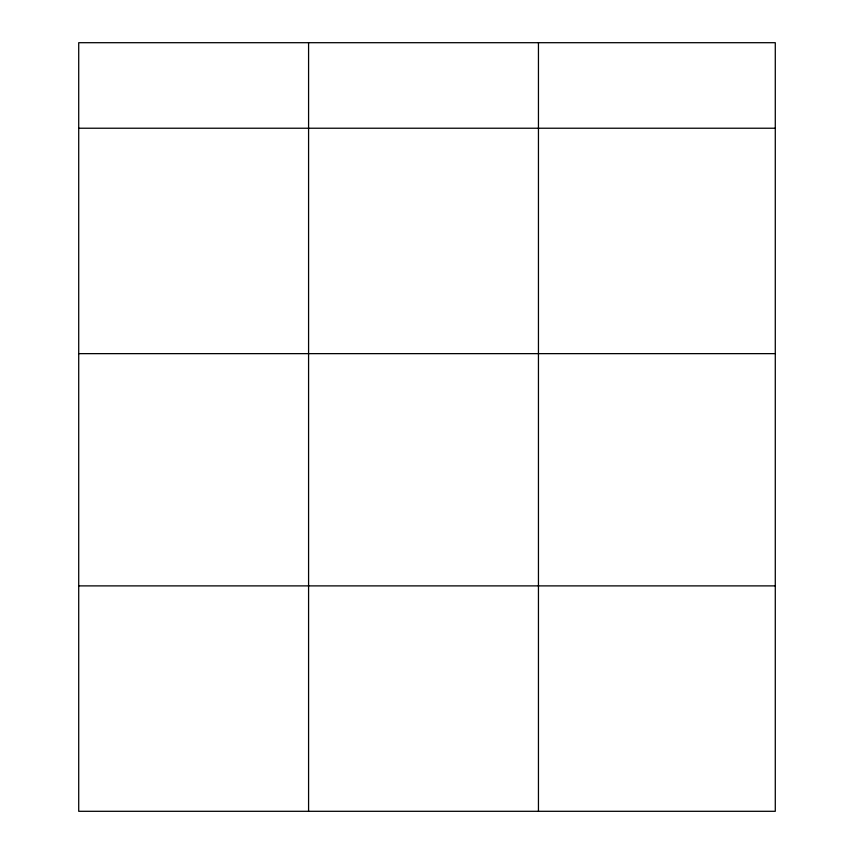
<?xml version="1.0" encoding="UTF-8"?>
<svg xmlns="http://www.w3.org/2000/svg" width="854" height="854" viewBox="0 0 854 854"><rect width="100%" height="100%" fill="white"/><g stroke="black" fill="none" stroke-linecap="round" stroke-linejoin="round"><path stroke-width="1.28" d="M775.283 353.641L775.283 42.7L78.717 42.7L78.717 811.3L775.283 811.3L775.283 353.641L78.717 353.641M78.717 128.228L775.283 128.228M78.717 585.887L775.283 585.887M538.447 42.7L538.447 811.3M308.582 42.7L308.582 811.3"/></g></svg>
